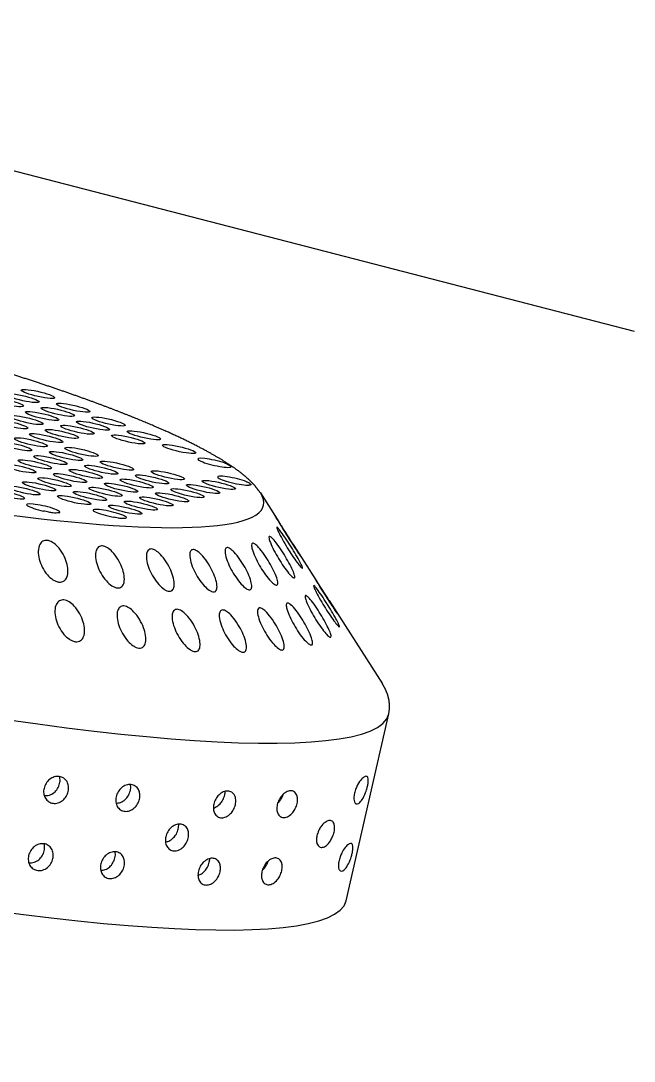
# Model space of a CAD drawing. Extents: x 527 to 611, y 788 to 934.
# Drawn here: x 571.164 to 572.793, y 826.217 to 828.98 of the extents above; entities that cross this region are included whole.
import ezdxf

# ---------------------------------------------------------------- set-up
doc = ezdxf.new("R2010")
doc.units = 0
doc.header["$MEASUREMENT"] = 0
doc.layers.add('1', color=4, linetype='Continuous')
doc.layers.add('DIM', color=3, linetype='Continuous')

# ---------------------------------------------------------------- blocks, each defined once
blk = doc.blocks.new('SUCTION')
at = {"layer": '1'}
for p, q in [((0.4816, 1.9416), (-0.0272, 1.9337)), ((-0.2826, 1.7079), (-0.1012, 1.898)), ((-0.4023, 1.5824), (-0.324, 1.6645)), ((-0.5163, 1.4629), (-0.4533, 1.5289))]:
    blk.add_line(p, q, dxfattribs=at)
for centre, major_axis, start_param, end_param in [((0.0017, 0.059), (-0.0289, 1.8748), 3.141593, 6.283185), ((0.5106, 0.0668), (-0.0289, 1.8748), 3.141593, 6.283185), ((-0.4641, 0.0518), (-0.022, 1.427), 2.994561, 6.430217)]:
    blk.add_ellipse(centre, major_axis=major_axis, ratio=0.145722, start_param=start_param, end_param=end_param, dxfattribs=at)
at = {"layer": '1', "color": 3}
for centre, start_param, end_param in [((-0.5313, 1.3876), 3.930767, 8.961115), ((-0.5107, 1.35), 0.253665, 6.53685), ((-0.565, 1.3253), 4.112585, 9.142933), ((-0.4902, 1.3125), 0.253665, 6.53685), ((-0.4697, 1.2749), 0.253665, 6.53685), ((-0.5782, 1.2255), 0.253665, 6.53685), ((-0.4492, 1.2374), 0.253665, 6.53685), ((-0.5034, 1.2127), 0.253665, 6.53685), ((-0.4286, 1.1998), 0.253665, 6.53685), ((-0.4829, 1.1751), 0.253665, 6.53685), ((-0.4081, 1.1623), 0.253665, 6.53685), ((-0.5914, 1.1257), 0.253665, 6.53685), ((-0.4624, 1.1376), 0.253665, 6.53685), ((-0.3876, 1.1247), 0.253665, 6.53685), ((-0.5709, 1.0882), 0.253665, 6.53685), ((-0.4418, 1.1), 0.253665, 6.53685), ((-0.3671, 1.0871), 3.065388, 8.095736), ((-0.4961, 1.0753), 0.253665, 6.53685), ((-0.4213, 1.0624), 0.253665, 6.53685), ((-0.4756, 1.0378), 0.253665, 6.53685), ((-0.6046, 1.0259), 0.253665, 6.53685), ((-0.4551, 1.0002), 0.253665, 6.53685), ((-0.4008, 1.0249), 0.253665, 6.53685), ((-0.5841, 0.9884), 0.253665, 6.53685), ((-0.5093, 0.9755), 0.253665, 6.53685), ((-0.3803, 0.9873), 0.253665, 6.53685), ((-0.5636, 0.9508), 0.253665, 6.53685), ((-0.4345, 0.9626), 0.253665, 6.53685), ((-0.6178, 0.9261), 0.253665, 6.53685), ((-0.4888, 0.9379), 0.253665, 6.53685), ((-0.414, 0.9251), 0.253665, 6.53685), ((-0.5431, 0.9133), 0.253665, 6.53685), ((-0.4683, 0.9004), 0.253665, 6.53685), ((-0.3392, 0.9122), 2.883569, 7.913917), ((-0.5973, 0.8886), 0.253665, 6.53685), ((-0.5225, 0.8757), 0.253665, 6.53685), ((-0.4477, 0.8628), 0.253665, 6.53685), ((-0.3935, 0.8875), 0.253665, 6.53685), ((-0.5768, 0.851), 0.253665, 6.53685), ((-0.502, 0.8381), 0.253665, 6.53685), ((-0.373, 0.85), 0.253665, 6.53685), ((-0.6311, 0.8263), 0.253665, 6.53685), ((-0.5563, 0.8134), 0.253665, 6.53685), ((-0.4272, 0.8253), 0.253665, 6.53685), ((-0.3524, 0.8124), 0.253665, 6.53685), ((-0.6105, 0.7888), 0.253665, 6.53685), ((-0.4815, 0.8006), 0.253665, 6.53685), ((-0.59, 0.7512), 0.253665, 6.53685), ((-0.5357, 0.7759), 0.253665, 6.53685)]:
    blk.add_ellipse(centre, major_axis=(0.0007, -0.0455), ratio=0.145722, start_param=start_param, end_param=end_param, dxfattribs=at)
at = {"layer": '1'}
for points in [[(-0.0272, 1.9337), (-0.0449, 1.9317), (-0.0614, 1.9264), (-0.0763, 1.9186), (-0.0895, 1.909), (-0.1012, 1.898)], [(-0.5163, 1.4629), (-0.5315, 1.4441), (-0.5446, 1.4227), (-0.5564, 1.3987), (-0.5673, 1.3717), (-0.5776, 1.3416), (-0.5874, 1.3084), (-0.5967, 1.272), (-0.6056, 1.2324), (-0.6141, 1.1898), (-0.6221, 1.1442), (-0.6297, 1.0957), (-0.6368, 1.0443), (-0.6435, 0.9903), (-0.6497, 0.9337), (-0.6554, 0.8747), (-0.6606, 0.8135), (-0.6653, 0.7502), (-0.6695, 0.685), (-0.6731, 0.6181), (-0.6762, 0.5496)]]:
    blk.add_open_spline(points, degree=1, dxfattribs=at)
at = {"layer": '1', "color": 3}
for points, knots in [([(0.199, 1.8952), (0.1967, 1.8952), (0.1945, 1.8952), (0.1901, 1.8955), (0.1879, 1.8957), (0.1818, 1.8966), (0.1782, 1.8973), (0.1679, 1.9), (0.1626, 1.9022), (0.1544, 1.9066), (0.1517, 1.9087), (0.1463, 1.9147), (0.1458, 1.919), (0.1562, 1.9226), (0.1592, 1.9234), (0.1646, 1.924), (0.166, 1.9241), (0.1691, 1.9243), (0.1708, 1.9244), (0.174, 1.9244), (0.1758, 1.9244), (0.1792, 1.9243), (0.1809, 1.9243), (0.1876, 1.9238), (0.1925, 1.9232), (0.2109, 1.92), (0.2192, 1.9159), (0.2246, 1.9099), (0.2255, 1.9077), (0.2245, 1.9032), (0.2226, 1.9008), (0.2163, 1.8979), (0.2139, 1.8971), (0.2091, 1.8961), (0.2073, 1.8958), (0.2034, 1.8954), (0.2013, 1.8952), (0.199, 1.8952)], [0, 0, 0, 0, 0.0069049, 0.0069049, 0.0138098, 0.0138098, 0.0276196, 0.0276196, 0.0621946, 0.0621946, 0.0967696, 0.0967696, 0.172591, 0.172591, 0.1905104, 0.1905104, 0.1954315, 0.1954315, 0.2003527, 0.2003527, 0.2052739, 0.2052739, 0.2101951, 0.2101951, 0.2281145, 0.2281145, 0.3039359, 0.3039359, 0.3385109, 0.3385109, 0.3730859, 0.3730859, 0.3868957, 0.3868957, 0.3938006, 0.3938006, 0.4007055, 0.4007055, 0.4007055, 0.4007055]), ([(0.3822, 1.898), (0.3799, 1.898), (0.3776, 1.8981), (0.3732, 1.8983), (0.3711, 1.8986), (0.365, 1.8994), (0.3614, 1.9002), (0.3511, 1.9028), (0.3458, 1.905), (0.3376, 1.9094), (0.3348, 1.9116), (0.3294, 1.9176), (0.3289, 1.9219), (0.3393, 1.9255), (0.3424, 1.9262), (0.3478, 1.9268), (0.3492, 1.927), (0.3522, 1.9272), (0.3539, 1.9272), (0.3572, 1.9273), (0.3589, 1.9273), (0.3624, 1.9272), (0.3641, 1.9271), (0.3708, 1.9267), (0.3756, 1.926), (0.3941, 1.9229), (0.4024, 1.9187), (0.4077, 1.9127), (0.4087, 1.9105), (0.4076, 1.906), (0.4058, 1.9036), (0.3995, 1.9008), (0.397, 1.8999), (0.3922, 1.8989), (0.3905, 1.8986), (0.3866, 1.8982), (0.3844, 1.8981), (0.3822, 1.898)], [0, 0, 0, 0, 0.0069049, 0.0069049, 0.0138098, 0.0138098, 0.0276196, 0.0276196, 0.0621946, 0.0621946, 0.0967696, 0.0967696, 0.172591, 0.172591, 0.1905104, 0.1905104, 0.1954315, 0.1954315, 0.2003527, 0.2003527, 0.2052739, 0.2052739, 0.2101951, 0.2101951, 0.2281145, 0.2281145, 0.3039359, 0.3039359, 0.3385109, 0.3385109, 0.3730859, 0.3730859, 0.3868957, 0.3868957, 0.3938006, 0.3938006, 0.4007055, 0.4007055, 0.4007055, 0.4007055]), ([(0.3316, 1.8252), (0.3294, 1.8251), (0.3271, 1.8252), (0.3225, 1.8257), (0.3203, 1.826), (0.3139, 1.8272), (0.31, 1.8284), (0.3009, 1.8319), (0.2962, 1.8348), (0.2892, 1.8406), (0.2869, 1.8435), (0.2843, 1.8491), (0.2839, 1.8521), (0.2857, 1.8578), (0.2879, 1.8605), (0.2937, 1.8638), (0.2964, 1.8649), (0.3015, 1.8662), (0.3034, 1.8665), (0.3075, 1.867), (0.3097, 1.8672), (0.3143, 1.8673), (0.3166, 1.8672), (0.3211, 1.8668), (0.3234, 1.8665), (0.3297, 1.8654), (0.3335, 1.8644), (0.3427, 1.8613), (0.3475, 1.8587), (0.3548, 1.8532), (0.3573, 1.8502), (0.3598, 1.8447), (0.3603, 1.8417), (0.3585, 1.8357), (0.3563, 1.8328), (0.3502, 1.829), (0.3474, 1.8278), (0.3421, 1.8263), (0.3402, 1.8259), (0.3361, 1.8254), (0.3339, 1.8252), (0.3316, 1.8252)], [0, 0, 0, 0, 0.0068348, 0.0068348, 0.0136695, 0.0136695, 0.027339, 0.027339, 0.0535624, 0.0535624, 0.0797858, 0.0797858, 0.1072813, 0.1072813, 0.1347768, 0.1347768, 0.1487269, 0.1487269, 0.155702, 0.155702, 0.162677, 0.162677, 0.1696521, 0.1696521, 0.1766272, 0.1766272, 0.1905773, 0.1905773, 0.2180728, 0.2180728, 0.2455682, 0.2455682, 0.2717917, 0.2717917, 0.2980151, 0.2980151, 0.3116846, 0.3116846, 0.3185193, 0.3185193, 0.3253541, 0.3253541, 0.3253541, 0.3253541]), ([(-0.2732, 1.704), (-0.2678, 1.7095), (-0.2619, 1.7156), (-0.2501, 1.7272), (-0.2443, 1.7328), (-0.2352, 1.7411), (-0.231, 1.7448), (-0.2262, 1.7485), (-0.2248, 1.7495), (-0.2226, 1.7508), (-0.2218, 1.7512), (-0.2209, 1.7511), (-0.2207, 1.7508), (-0.2211, 1.7494), (-0.2216, 1.7484), (-0.224, 1.7445), (-0.2267, 1.7408), (-0.2335, 1.7323), (-0.2383, 1.7268), (-0.2488, 1.7151), (-0.2545, 1.709), (-0.2656, 1.6976), (-0.2719, 1.6913), (-0.2842, 1.6795), (-0.2902, 1.674), (-0.2989, 1.6666), (-0.3024, 1.6637), (-0.3078, 1.6598), (-0.3097, 1.6587), (-0.3114, 1.6588), (-0.3111, 1.6599), (-0.3086, 1.664), (-0.3065, 1.6669), (-0.3003, 1.6744), (-0.2955, 1.68), (-0.2847, 1.6918), (-0.2788, 1.6981), (-0.2732, 1.704)], [0, 0, 0, 0, 0.0233552, 0.0233552, 0.0467103, 0.0467103, 0.0658795, 0.0658795, 0.0754641, 0.0754641, 0.0850487, 0.0850487, 0.0946332, 0.0946332, 0.1042178, 0.1042178, 0.123387, 0.123387, 0.1467421, 0.1467421, 0.1700973, 0.1700973, 0.1945396, 0.1945396, 0.2189818, 0.2189818, 0.2355966, 0.2355966, 0.2522113, 0.2522113, 0.2688261, 0.2688261, 0.2854408, 0.2854408, 0.3098831, 0.3098831, 0.3343253, 0.3343253, 0.3343253, 0.3343253]), ([(0.2769, 1.7033), (0.2724, 1.7032), (0.2676, 1.7038), (0.2588, 1.7059), (0.2547, 1.7075), (0.2463, 1.7117), (0.2422, 1.7149), (0.236, 1.7216), (0.234, 1.7251), (0.2321, 1.7316), (0.232, 1.7351), (0.2342, 1.7418), (0.2366, 1.745), (0.2424, 1.7492), (0.2454, 1.7508), (0.251, 1.7525), (0.2531, 1.7529), (0.2573, 1.7536), (0.2596, 1.7537), (0.2641, 1.7538), (0.2665, 1.7537), (0.2711, 1.7532), (0.2734, 1.7528), (0.28, 1.7513), (0.284, 1.7498), (0.2924, 1.7458), (0.2967, 1.7428), (0.303, 1.7362), (0.305, 1.7327), (0.307, 1.7262), (0.3071, 1.7227), (0.3049, 1.7158), (0.3025, 1.7126), (0.2966, 1.7081), (0.2935, 1.7065), (0.2859, 1.7041), (0.2814, 1.7034), (0.2769, 1.7033)], [0, 0, 0, 0, 0.0136716, 0.0136716, 0.0273431, 0.0273431, 0.0484006, 0.0484006, 0.0694582, 0.0694582, 0.0910856, 0.0910856, 0.1127131, 0.1127131, 0.1264894, 0.1264894, 0.1333775, 0.1333775, 0.1402657, 0.1402657, 0.1471538, 0.1471538, 0.154042, 0.154042, 0.1678183, 0.1678183, 0.1894457, 0.1894457, 0.2110732, 0.2110732, 0.2321307, 0.2321307, 0.2531882, 0.2531882, 0.2668598, 0.2668598, 0.2805313, 0.2805313, 0.2805313, 0.2805313]), ([(0.4601, 1.7061), (0.4556, 1.7061), (0.4508, 1.7066), (0.4419, 1.7088), (0.4378, 1.7103), (0.4295, 1.7145), (0.4253, 1.7177), (0.4191, 1.7244), (0.4172, 1.7279), (0.4152, 1.7344), (0.4151, 1.738), (0.4174, 1.7446), (0.4197, 1.7478), (0.4255, 1.752), (0.4286, 1.7536), (0.4342, 1.7553), (0.4362, 1.7557), (0.4405, 1.7564), (0.4427, 1.7566), (0.4473, 1.7566), (0.4496, 1.7565), (0.4542, 1.756), (0.4565, 1.7556), (0.4632, 1.7541), (0.4672, 1.7526), (0.4756, 1.7487), (0.4798, 1.7456), (0.4861, 1.739), (0.4882, 1.7355), (0.4901, 1.729), (0.4902, 1.7255), (0.488, 1.7187), (0.4857, 1.7154), (0.4798, 1.711), (0.4766, 1.7093), (0.469, 1.7069), (0.4646, 1.7062), (0.4601, 1.7061)], [0, 0, 0, 0, 0.0136716, 0.0136716, 0.0273431, 0.0273431, 0.0484006, 0.0484006, 0.0694582, 0.0694582, 0.0910856, 0.0910856, 0.1127131, 0.1127131, 0.1264894, 0.1264894, 0.1333775, 0.1333775, 0.1402657, 0.1402657, 0.1471538, 0.1471538, 0.154042, 0.154042, 0.1678183, 0.1678183, 0.1894457, 0.1894457, 0.2110732, 0.2110732, 0.2321307, 0.2321307, 0.2531882, 0.2531882, 0.2668598, 0.2668598, 0.2805313, 0.2805313, 0.2805313, 0.2805313]), ([(-0.3042, 1.6852), (-0.299, 1.6907), (-0.2931, 1.6968), (-0.2816, 1.7089), (-0.2759, 1.7149), (-0.2669, 1.7242), (-0.2629, 1.7285), (-0.2581, 1.7333), (-0.2568, 1.7347), (-0.2546, 1.7368), (-0.2539, 1.7376), (-0.2529, 1.7384), (-0.2528, 1.7384), (-0.2532, 1.7378), (-0.2537, 1.7372), (-0.256, 1.7345), (-0.2587, 1.7315), (-0.2653, 1.7241), (-0.27, 1.719), (-0.2803, 1.708), (-0.2859, 1.7021), (-0.2968, 1.6907), (-0.303, 1.6843), (-0.3151, 1.6719), (-0.321, 1.6659), (-0.3295, 1.6574), (-0.3329, 1.654), (-0.3382, 1.6488), (-0.3401, 1.647), (-0.3417, 1.6456), (-0.3414, 1.646), (-0.339, 1.6486), (-0.3369, 1.6509), (-0.3309, 1.6573), (-0.3261, 1.6623), (-0.3155, 1.6734), (-0.3097, 1.6794), (-0.3042, 1.6852)], [0, 0, 0, 0, 0.0233552, 0.0233552, 0.0467103, 0.0467103, 0.0658795, 0.0658795, 0.0754641, 0.0754641, 0.0850487, 0.0850487, 0.0946332, 0.0946332, 0.1042178, 0.1042178, 0.123387, 0.123387, 0.1467421, 0.1467421, 0.1700973, 0.1700973, 0.1945396, 0.1945396, 0.2189818, 0.2189818, 0.2355966, 0.2355966, 0.2522113, 0.2522113, 0.2688261, 0.2688261, 0.2854408, 0.2854408, 0.3098831, 0.3098831, 0.3343253, 0.3343253, 0.3343253, 0.3343253]), ([(-0.2416, 1.6945), (-0.2362, 1.7001), (-0.2301, 1.706), (-0.2181, 1.7169), (-0.2122, 1.722), (-0.2029, 1.7292), (-0.1987, 1.7322), (-0.1938, 1.7348), (-0.1923, 1.7354), (-0.1901, 1.7359), (-0.1893, 1.7358), (-0.1884, 1.7349), (-0.1883, 1.7341), (-0.1886, 1.7319), (-0.1892, 1.7305), (-0.1916, 1.7256), (-0.1944, 1.7213), (-0.2014, 1.7119), (-0.2062, 1.7059), (-0.217, 1.6938), (-0.2228, 1.6876), (-0.2341, 1.6764), (-0.2405, 1.6703), (-0.2531, 1.6593), (-0.2592, 1.6544), (-0.268, 1.6482), (-0.2715, 1.6459), (-0.2771, 1.6434), (-0.279, 1.6431), (-0.2806, 1.6446), (-0.2804, 1.6464), (-0.2778, 1.6518), (-0.2756, 1.6552), (-0.2693, 1.6638), (-0.2644, 1.6699), (-0.2534, 1.6823), (-0.2473, 1.6887), (-0.2416, 1.6945)], [0, 0, 0, 0, 0.0233552, 0.0233552, 0.0467103, 0.0467103, 0.0658795, 0.0658795, 0.0754641, 0.0754641, 0.0850487, 0.0850487, 0.0946332, 0.0946332, 0.1042178, 0.1042178, 0.123387, 0.123387, 0.1467421, 0.1467421, 0.1700973, 0.1700973, 0.1945396, 0.1945396, 0.2189818, 0.2189818, 0.2355966, 0.2355966, 0.2522113, 0.2522113, 0.2688261, 0.2688261, 0.2854408, 0.2854408, 0.3098831, 0.3098831, 0.3343253, 0.3343253, 0.3343253, 0.3343253]), ([(0.4565, 1.7062), (0.454, 1.7079), (0.4512, 1.7094), (0.4448, 1.7121), (0.4408, 1.7134), (0.4343, 1.7148), (0.432, 1.7151), (0.4294, 1.7154), (0.429, 1.7154), (0.4287, 1.7155)], [0.10627562, 0.10627562, 0.10627562, 0.10627562, 0.12011122, 0.12011122, 0.13392931, 0.13392931, 0.14083836, 0.14083836, 0.14184706, 0.14184706, 0.14184706, 0.14184706]), ([(-0.2101, 1.657), (-0.2045, 1.6625), (-0.1983, 1.6681), (-0.1861, 1.6782), (-0.1801, 1.6827), (-0.1707, 1.6886), (-0.1664, 1.6909), (-0.1614, 1.6923), (-0.16, 1.6925), (-0.1578, 1.6922), (-0.157, 1.6917), (-0.1561, 1.69), (-0.1559, 1.6888), (-0.1564, 1.6858), (-0.1569, 1.684), (-0.1594, 1.6781), (-0.1623, 1.6733), (-0.1694, 1.6631), (-0.1744, 1.6568), (-0.1854, 1.6444), (-0.1913, 1.6383), (-0.2028, 1.6274), (-0.2094, 1.6217), (-0.2221, 1.6117), (-0.2284, 1.6074), (-0.2373, 1.6025), (-0.2409, 1.6009), (-0.2465, 1.5997), (-0.2484, 1.6002), (-0.25, 1.6031), (-0.2497, 1.6057), (-0.2471, 1.6122), (-0.2448, 1.6162), (-0.2384, 1.6257), (-0.2333, 1.6321), (-0.2221, 1.645), (-0.2159, 1.6514), (-0.2101, 1.657)], [0, 0, 0, 0, 0.0233552, 0.0233552, 0.0467103, 0.0467103, 0.0658795, 0.0658795, 0.0754641, 0.0754641, 0.0850487, 0.0850487, 0.0946332, 0.0946332, 0.1042178, 0.1042178, 0.123387, 0.123387, 0.1467421, 0.1467421, 0.1700973, 0.1700973, 0.1945396, 0.1945396, 0.2189818, 0.2189818, 0.2355966, 0.2355966, 0.2522113, 0.2522113, 0.2688261, 0.2688261, 0.2854408, 0.2854408, 0.3098831, 0.3098831, 0.3343253, 0.3343253, 0.3343253, 0.3343253]), ([(0.2734, 1.7034), (0.2709, 1.705), (0.268, 1.7066), (0.2616, 1.7093), (0.2577, 1.7106), (0.2511, 1.712), (0.2489, 1.7123), (0.2462, 1.7126), (0.2459, 1.7126), (0.2456, 1.7126)], [0.10627562, 0.10627562, 0.10627562, 0.10627562, 0.12011122, 0.12011122, 0.13392931, 0.13392931, 0.14083836, 0.14083836, 0.14184706, 0.14184706, 0.14184706, 0.14184706]), ([(-0.4293, 1.5541), (-0.424, 1.5596), (-0.4181, 1.5658), (-0.4066, 1.5779), (-0.4009, 1.5839), (-0.3919, 1.5932), (-0.3879, 1.5975), (-0.3831, 1.6023), (-0.3818, 1.6037), (-0.3796, 1.6058), (-0.3788, 1.6066), (-0.3779, 1.6074), (-0.3778, 1.6074), (-0.3781, 1.6069), (-0.3786, 1.6062), (-0.381, 1.6035), (-0.3837, 1.6005), (-0.3903, 1.5931), (-0.395, 1.588), (-0.4053, 1.577), (-0.411, 1.571), (-0.4218, 1.5597), (-0.428, 1.5533), (-0.4401, 1.5409), (-0.446, 1.5349), (-0.4545, 1.5264), (-0.4579, 1.523), (-0.4632, 1.5178), (-0.4651, 1.516), (-0.4667, 1.5146), (-0.4664, 1.515), (-0.464, 1.5177), (-0.4619, 1.5199), (-0.4559, 1.5263), (-0.4511, 1.5313), (-0.4405, 1.5423), (-0.4347, 1.5484), (-0.4293, 1.5541)], [0, 0, 0, 0, 0.023389, 0.023389, 0.0467779, 0.0467779, 0.0659746, 0.0659746, 0.0755729, 0.0755729, 0.0851712, 0.0851712, 0.0947696, 0.0947696, 0.1043679, 0.1043679, 0.1235645, 0.1235645, 0.1469535, 0.1469535, 0.1703425, 0.1703425, 0.1947513, 0.1947513, 0.2191601, 0.2191601, 0.2357472, 0.2357472, 0.2523342, 0.2523342, 0.2689213, 0.2689213, 0.2855084, 0.2855084, 0.3099172, 0.3099172, 0.334326, 0.334326, 0.334326, 0.334326]), ([(-0.4007, 1.5719), (-0.3953, 1.5775), (-0.3893, 1.5835), (-0.3776, 1.5952), (-0.3718, 1.6007), (-0.3626, 1.6091), (-0.3585, 1.6128), (-0.3536, 1.6166), (-0.3522, 1.6175), (-0.35, 1.6189), (-0.3492, 1.6192), (-0.3483, 1.6192), (-0.3482, 1.6188), (-0.3485, 1.6174), (-0.349, 1.6164), (-0.3514, 1.6125), (-0.3541, 1.6088), (-0.361, 1.6003), (-0.3658, 1.5947), (-0.3763, 1.583), (-0.382, 1.5769), (-0.3931, 1.5655), (-0.3994, 1.5593), (-0.4117, 1.5475), (-0.4177, 1.542), (-0.4264, 1.5346), (-0.4298, 1.5317), (-0.4353, 1.5278), (-0.4372, 1.5268), (-0.4388, 1.5268), (-0.4385, 1.528), (-0.4361, 1.532), (-0.4339, 1.5349), (-0.4278, 1.5424), (-0.4229, 1.5479), (-0.4122, 1.5598), (-0.4063, 1.5661), (-0.4007, 1.5719)], [0, 0, 0, 0, 0.023389, 0.023389, 0.0467779, 0.0467779, 0.0659746, 0.0659746, 0.0755729, 0.0755729, 0.0851712, 0.0851712, 0.0947696, 0.0947696, 0.1043679, 0.1043679, 0.1235645, 0.1235645, 0.1469535, 0.1469535, 0.1703425, 0.1703425, 0.1947513, 0.1947513, 0.2191601, 0.2191601, 0.2357472, 0.2357472, 0.2523342, 0.2523342, 0.2689213, 0.2689213, 0.2855084, 0.2855084, 0.3099172, 0.3099172, 0.334326, 0.334326, 0.334326, 0.334326]), ([(-0.3716, 1.5637), (-0.3661, 1.5692), (-0.36, 1.5751), (-0.3481, 1.5861), (-0.3422, 1.5912), (-0.3328, 1.5984), (-0.3286, 1.6014), (-0.3237, 1.604), (-0.3223, 1.6046), (-0.3201, 1.6051), (-0.3193, 1.605), (-0.3183, 1.6042), (-0.3182, 1.6034), (-0.3186, 1.6012), (-0.3191, 1.5997), (-0.3215, 1.5948), (-0.3243, 1.5905), (-0.3313, 1.581), (-0.3362, 1.5751), (-0.3469, 1.5629), (-0.3528, 1.5568), (-0.364, 1.5455), (-0.3705, 1.5395), (-0.383, 1.5285), (-0.3891, 1.5236), (-0.3979, 1.5174), (-0.4015, 1.5151), (-0.407, 1.5126), (-0.4089, 1.5123), (-0.4106, 1.5138), (-0.4103, 1.5157), (-0.4078, 1.521), (-0.4055, 1.5244), (-0.3993, 1.533), (-0.3943, 1.539), (-0.3833, 1.5515), (-0.3773, 1.5579), (-0.3716, 1.5637)], [0, 0, 0, 0, 0.023389, 0.023389, 0.0467779, 0.0467779, 0.0659746, 0.0659746, 0.0755729, 0.0755729, 0.0851712, 0.0851712, 0.0947696, 0.0947696, 0.1043679, 0.1043679, 0.1235645, 0.1235645, 0.1469535, 0.1469535, 0.1703425, 0.1703425, 0.1947513, 0.1947513, 0.2191601, 0.2191601, 0.2357472, 0.2357472, 0.2523342, 0.2523342, 0.2689213, 0.2689213, 0.2855084, 0.2855084, 0.3099172, 0.3099172, 0.334326, 0.334326, 0.334326, 0.334326]), ([(-0.1791, 1.5922), (-0.1735, 1.5974), (-0.1671, 1.6026), (-0.1548, 1.6117), (-0.1487, 1.6155), (-0.1391, 1.6201), (-0.1348, 1.6216), (-0.1298, 1.6219), (-0.1284, 1.6216), (-0.1261, 1.6205), (-0.1253, 1.6195), (-0.1244, 1.6171), (-0.1243, 1.6155), (-0.1248, 1.6118), (-0.1254, 1.6097), (-0.128, 1.6029), (-0.131, 1.5977), (-0.1383, 1.5868), (-0.1434, 1.5803), (-0.1546, 1.5679), (-0.1607, 1.5619), (-0.1724, 1.5515), (-0.179, 1.5462), (-0.192, 1.5374), (-0.1983, 1.5339), (-0.2073, 1.5303), (-0.211, 1.5294), (-0.2165, 1.5297), (-0.2185, 1.5309), (-0.22, 1.5352), (-0.2197, 1.5384), (-0.217, 1.546), (-0.2146, 1.5504), (-0.208, 1.5607), (-0.2028, 1.5674), (-0.1913, 1.5804), (-0.1851, 1.5867), (-0.1791, 1.5922)], [0, 0, 0, 0, 0.0233552, 0.0233552, 0.0467103, 0.0467103, 0.0658795, 0.0658795, 0.0754641, 0.0754641, 0.0850487, 0.0850487, 0.0946332, 0.0946332, 0.1042178, 0.1042178, 0.123387, 0.123387, 0.1467421, 0.1467421, 0.1700973, 0.1700973, 0.1945396, 0.1945396, 0.2189818, 0.2189818, 0.2355966, 0.2355966, 0.2522113, 0.2522113, 0.2688261, 0.2688261, 0.2854408, 0.2854408, 0.3098831, 0.3098831, 0.3343253, 0.3343253, 0.3343253, 0.3343253]), ([(0.3157, 1.5391), (0.3111, 1.539), (0.3063, 1.5397), (0.2972, 1.5422), (0.293, 1.5441), (0.2852, 1.5488), (0.2814, 1.5522), (0.2758, 1.5595), (0.2741, 1.5633), (0.2726, 1.5705), (0.2727, 1.5744), (0.2752, 1.5817), (0.2776, 1.5851), (0.2834, 1.5899), (0.2867, 1.5919), (0.2946, 1.5946), (0.2992, 1.5953), (0.3083, 1.5955), (0.3132, 1.5949), (0.3222, 1.5924), (0.3264, 1.5906), (0.3342, 1.586), (0.3381, 1.5827), (0.3437, 1.5755), (0.3455, 1.5716), (0.347, 1.5645), (0.3469, 1.5606), (0.3444, 1.5532), (0.342, 1.5497), (0.3362, 1.5448), (0.3328, 1.5427), (0.3248, 1.54), (0.3202, 1.5392), (0.3157, 1.5391)], [0, 0, 0, 0, 0.0137254, 0.0137254, 0.0274508, 0.0274508, 0.0453851, 0.0453851, 0.0633195, 0.0633195, 0.0815469, 0.0815469, 0.0997743, 0.0997743, 0.1135448, 0.1135448, 0.1273153, 0.1273153, 0.1410857, 0.1410857, 0.1548562, 0.1548562, 0.1730836, 0.1730836, 0.191311, 0.191311, 0.2092454, 0.2092454, 0.2271798, 0.2271798, 0.2409052, 0.2409052, 0.2546305, 0.2546305, 0.2546305, 0.2546305]), ([(0.4988, 1.5419), (0.4943, 1.5419), (0.4894, 1.5425), (0.4803, 1.545), (0.4761, 1.5469), (0.4683, 1.5517), (0.4645, 1.5551), (0.459, 1.5623), (0.4572, 1.5662), (0.4557, 1.5733), (0.4558, 1.5772), (0.4583, 1.5845), (0.4607, 1.5879), (0.4665, 1.5928), (0.4699, 1.5947), (0.4778, 1.5974), (0.4823, 1.5982), (0.4914, 1.5983), (0.4963, 1.5977), (0.5053, 1.5953), (0.5095, 1.5934), (0.5174, 1.5888), (0.5212, 1.5855), (0.5269, 1.5783), (0.5286, 1.5745), (0.5302, 1.5673), (0.5301, 1.5634), (0.5276, 1.556), (0.5252, 1.5526), (0.5193, 1.5476), (0.5159, 1.5456), (0.5079, 1.5428), (0.5033, 1.542), (0.4988, 1.5419)], [0, 0, 0, 0, 0.0137254, 0.0137254, 0.0274508, 0.0274508, 0.0453851, 0.0453851, 0.0633195, 0.0633195, 0.0815469, 0.0815469, 0.0997743, 0.0997743, 0.1135448, 0.1135448, 0.1273153, 0.1273153, 0.1410857, 0.1410857, 0.1548562, 0.1548562, 0.1730836, 0.1730836, 0.191311, 0.191311, 0.2092454, 0.2092454, 0.2271798, 0.2271798, 0.2409052, 0.2409052, 0.2546305, 0.2546305, 0.2546305, 0.2546305]), ([(-0.3426, 1.5296), (-0.337, 1.535), (-0.3308, 1.5407), (-0.3186, 1.5508), (-0.3126, 1.5553), (-0.3031, 1.5613), (-0.2988, 1.5635), (-0.2939, 1.565), (-0.2924, 1.5652), (-0.2902, 1.5648), (-0.2894, 1.5643), (-0.2885, 1.5626), (-0.2883, 1.5614), (-0.2888, 1.5585), (-0.2893, 1.5567), (-0.2918, 1.5507), (-0.2947, 1.5459), (-0.3019, 1.5357), (-0.3069, 1.5294), (-0.3178, 1.517), (-0.3238, 1.5109), (-0.3353, 1.5), (-0.3418, 1.4943), (-0.3546, 1.4843), (-0.3608, 1.48), (-0.3697, 1.4751), (-0.3733, 1.4735), (-0.3789, 1.4724), (-0.3808, 1.4729), (-0.3824, 1.4758), (-0.3821, 1.4783), (-0.3795, 1.4849), (-0.3772, 1.4888), (-0.3708, 1.4983), (-0.3657, 1.5047), (-0.3545, 1.5175), (-0.3484, 1.5239), (-0.3426, 1.5296)], [0, 0, 0, 0, 0.023389, 0.023389, 0.0467779, 0.0467779, 0.0659746, 0.0659746, 0.0755729, 0.0755729, 0.0851712, 0.0851712, 0.0947696, 0.0947696, 0.1043679, 0.1043679, 0.1235645, 0.1235645, 0.1469535, 0.1469535, 0.1703425, 0.1703425, 0.1947513, 0.1947513, 0.2191601, 0.2191601, 0.2357472, 0.2357472, 0.2523342, 0.2523342, 0.2689213, 0.2689213, 0.2855084, 0.2855084, 0.3099172, 0.3099172, 0.334326, 0.334326, 0.334326, 0.334326]), ([(0.3262, 1.5406), (0.3253, 1.5423), (0.3242, 1.5441), (0.3199, 1.5493), (0.3159, 1.5525), (0.3079, 1.557), (0.3038, 1.5587), (0.2948, 1.561), (0.2899, 1.5616), (0.2821, 1.5615), (0.2788, 1.5611), (0.2757, 1.5604)], [0.07459591, 0.07459591, 0.07459591, 0.07459591, 0.08376941, 0.08376941, 0.10280122, 0.10280122, 0.11656798, 0.11656798, 0.13033474, 0.13033474, 0.14038295, 0.14038295, 0.14038295, 0.14038295]), ([(0.5094, 1.5434), (0.5085, 1.5451), (0.5073, 1.5469), (0.503, 1.5521), (0.4991, 1.5554), (0.4911, 1.5598), (0.4869, 1.5615), (0.4779, 1.5639), (0.4731, 1.5645), (0.4652, 1.5643), (0.4619, 1.5639), (0.4588, 1.5632)], [0.07459591, 0.07459591, 0.07459591, 0.07459591, 0.08376941, 0.08376941, 0.10280122, 0.10280122, 0.11656798, 0.11656798, 0.13033474, 0.13033474, 0.14038295, 0.14038295, 0.14038295, 0.14038295]), ([(-0.1493, 1.501), (-0.1435, 1.5059), (-0.1371, 1.5107), (-0.1245, 1.5186), (-0.1184, 1.5217), (-0.1087, 1.5249), (-0.1043, 1.5256), (-0.0993, 1.5246), (-0.0979, 1.524), (-0.0957, 1.522), (-0.0949, 1.5207), (-0.0941, 1.5174), (-0.094, 1.5155), (-0.0945, 1.5112), (-0.0951, 1.5088), (-0.0979, 1.5012), (-0.101, 1.4956), (-0.1085, 1.4842), (-0.1137, 1.4777), (-0.1251, 1.4655), (-0.1313, 1.4598), (-0.1432, 1.4501), (-0.1499, 1.4453), (-0.1631, 1.4377), (-0.1695, 1.435), (-0.1786, 1.4329), (-0.1822, 1.4327), (-0.1878, 1.4344), (-0.1898, 1.4363), (-0.1912, 1.4419), (-0.1908, 1.4457), (-0.188, 1.4543), (-0.1855, 1.4591), (-0.1787, 1.47), (-0.1734, 1.4768), (-0.1617, 1.4897), (-0.1553, 1.4958), (-0.1493, 1.501)], [0, 0, 0, 0, 0.0233552, 0.0233552, 0.0467103, 0.0467103, 0.0658795, 0.0658795, 0.0754641, 0.0754641, 0.0850487, 0.0850487, 0.0946332, 0.0946332, 0.1042178, 0.1042178, 0.123387, 0.123387, 0.1467421, 0.1467421, 0.1700973, 0.1700973, 0.1945396, 0.1945396, 0.2189818, 0.2189818, 0.2355966, 0.2355966, 0.2522113, 0.2522113, 0.2688261, 0.2688261, 0.2854408, 0.2854408, 0.3098831, 0.3098831, 0.3343253, 0.3343253, 0.3343253, 0.3343253]), ([(-0.314, 1.4703), (-0.3083, 1.4755), (-0.302, 1.4808), (-0.2896, 1.4899), (-0.2835, 1.4937), (-0.274, 1.4983), (-0.2696, 1.4998), (-0.2646, 1.5001), (-0.2632, 1.4998), (-0.261, 1.4987), (-0.2602, 1.4977), (-0.2593, 1.4953), (-0.2592, 1.4937), (-0.2596, 1.49), (-0.2602, 1.4879), (-0.2629, 1.4811), (-0.2658, 1.4758), (-0.2731, 1.4649), (-0.2783, 1.4584), (-0.2895, 1.446), (-0.2955, 1.44), (-0.3072, 1.4297), (-0.3139, 1.4244), (-0.3268, 1.4156), (-0.3332, 1.412), (-0.3422, 1.4085), (-0.3458, 1.4076), (-0.3514, 1.4079), (-0.3533, 1.4091), (-0.3549, 1.4134), (-0.3545, 1.4166), (-0.3518, 1.4242), (-0.3494, 1.4286), (-0.3428, 1.4389), (-0.3377, 1.4455), (-0.3262, 1.4585), (-0.3199, 1.4648), (-0.314, 1.4703)], [0, 0, 0, 0, 0.023389, 0.023389, 0.0467779, 0.0467779, 0.0659746, 0.0659746, 0.0755729, 0.0755729, 0.0851712, 0.0851712, 0.0947696, 0.0947696, 0.1043679, 0.1043679, 0.1235645, 0.1235645, 0.1469535, 0.1469535, 0.1703425, 0.1703425, 0.1947513, 0.1947513, 0.2191601, 0.2191601, 0.2357472, 0.2357472, 0.2523342, 0.2523342, 0.2689213, 0.2689213, 0.2855084, 0.2855084, 0.3099172, 0.3099172, 0.334326, 0.334326, 0.334326, 0.334326]), ([(0.4303, 1.4359), (0.4258, 1.4359), (0.4209, 1.4365), (0.4117, 1.4392), (0.4075, 1.4413), (0.3999, 1.4463), (0.3962, 1.4498), (0.3909, 1.4572), (0.3893, 1.4612), (0.388, 1.4687), (0.3882, 1.4727), (0.3908, 1.4803), (0.3932, 1.4838), (0.399, 1.4889), (0.4025, 1.491), (0.4106, 1.4939), (0.4152, 1.4947), (0.4243, 1.4948), (0.4292, 1.4942), (0.4383, 1.4915), (0.4426, 1.4896), (0.4502, 1.4847), (0.4539, 1.4813), (0.4592, 1.4738), (0.4609, 1.4698), (0.4622, 1.4624), (0.462, 1.4583), (0.4594, 1.4507), (0.457, 1.4472), (0.4512, 1.4419), (0.4476, 1.4398), (0.4395, 1.4368), (0.4348, 1.436), (0.4303, 1.4359)], [0, 0, 0, 0, 0.0137586, 0.0137586, 0.0275172, 0.0275172, 0.044295, 0.044295, 0.0610729, 0.0610729, 0.0780627, 0.0780627, 0.0950526, 0.0950526, 0.108841, 0.108841, 0.1226293, 0.1226293, 0.1364177, 0.1364177, 0.1502061, 0.1502061, 0.167196, 0.167196, 0.1841858, 0.1841858, 0.2009637, 0.2009637, 0.2177415, 0.2177415, 0.2315001, 0.2315001, 0.2452587, 0.2452587, 0.2452587, 0.2452587]), ([(0.444, 1.4385), (0.4431, 1.4412), (0.4416, 1.4439), (0.437, 1.4502), (0.4332, 1.4536), (0.4255, 1.4583), (0.4213, 1.4603), (0.4122, 1.4628), (0.4073, 1.4634), (0.3982, 1.4633), (0.3936, 1.4625), (0.3896, 1.4611)], [0.06697775, 0.06697775, 0.06697775, 0.06697775, 0.07946388, 0.07946388, 0.09696122, 0.09696122, 0.11074218, 0.11074218, 0.12452314, 0.12452314, 0.13823061, 0.13823061, 0.13823061, 0.13823061]), ([(-0.5365, 1.4196), (-0.5361, 1.4225), (-0.5355, 1.425), (-0.5341, 1.4295), (-0.5332, 1.4313), (-0.5318, 1.4332), (-0.5312, 1.4333), (-0.5301, 1.4321), (-0.5296, 1.4306), (-0.5289, 1.4283)], [-0.10334717, -0.10334717, -0.10334717, -0.10334717, -0.09099542, -0.09099542, -0.07615637, -0.07615637, -0.06155718, -0.06155718, -0.04630625, -0.04630625, -0.04630625, -0.04630625]), ([(-0.2865, 1.3867), (-0.2807, 1.3916), (-0.2743, 1.3964), (-0.2617, 1.4044), (-0.2556, 1.4075), (-0.2459, 1.4107), (-0.2415, 1.4114), (-0.2365, 1.4104), (-0.2351, 1.4098), (-0.2329, 1.4078), (-0.2321, 1.4065), (-0.2312, 1.4032), (-0.2311, 1.4013), (-0.2317, 1.397), (-0.2323, 1.3946), (-0.2351, 1.387), (-0.2381, 1.3814), (-0.2457, 1.37), (-0.2509, 1.3634), (-0.2623, 1.3512), (-0.2685, 1.3455), (-0.2804, 1.3358), (-0.2872, 1.331), (-0.3003, 1.3235), (-0.3067, 1.3208), (-0.3158, 1.3187), (-0.3194, 1.3185), (-0.325, 1.3202), (-0.3269, 1.3221), (-0.3284, 1.3277), (-0.328, 1.3315), (-0.3251, 1.3401), (-0.3227, 1.3449), (-0.3159, 1.3557), (-0.3106, 1.3625), (-0.2989, 1.3755), (-0.2925, 1.3816), (-0.2865, 1.3867)], [0, 0, 0, 0, 0.023389, 0.023389, 0.0467779, 0.0467779, 0.0659746, 0.0659746, 0.0755729, 0.0755729, 0.0851712, 0.0851712, 0.0947696, 0.0947696, 0.1043679, 0.1043679, 0.1235645, 0.1235645, 0.1469535, 0.1469535, 0.1703425, 0.1703425, 0.1947513, 0.1947513, 0.2191601, 0.2191601, 0.2357472, 0.2357472, 0.2523342, 0.2523342, 0.2689213, 0.2689213, 0.2855084, 0.2855084, 0.3099172, 0.3099172, 0.334326, 0.334326, 0.334326, 0.334326]), ([(-0.121, 1.385), (-0.1151, 1.3895), (-0.1086, 1.3938), (-0.0959, 1.4004), (-0.0897, 1.4027), (-0.0799, 1.4045), (-0.0756, 1.4044), (-0.0706, 1.4022), (-0.0692, 1.4012), (-0.067, 1.3984), (-0.0662, 1.3967), (-0.0654, 1.3928), (-0.0654, 1.3906), (-0.066, 1.3856), (-0.0667, 1.383), (-0.0696, 1.3748), (-0.0727, 1.3689), (-0.0805, 1.3573), (-0.0858, 1.3508), (-0.0975, 1.3389), (-0.1038, 1.3336), (-0.1159, 1.3247), (-0.1227, 1.3205), (-0.136, 1.3144), (-0.1424, 1.3125), (-0.1516, 1.3119), (-0.1552, 1.3124), (-0.1608, 1.3155), (-0.1627, 1.3181), (-0.1641, 1.3249), (-0.1636, 1.3293), (-0.1606, 1.3387), (-0.158, 1.3437), (-0.151, 1.355), (-0.1456, 1.3618), (-0.1336, 1.3745), (-0.1271, 1.3803), (-0.121, 1.385)], [0, 0, 0, 0, 0.0233552, 0.0233552, 0.0467103, 0.0467103, 0.0658795, 0.0658795, 0.0754641, 0.0754641, 0.0850487, 0.0850487, 0.0946332, 0.0946332, 0.1042178, 0.1042178, 0.123387, 0.123387, 0.1467421, 0.1467421, 0.1700973, 0.1700973, 0.1945396, 0.1945396, 0.2189818, 0.2189818, 0.2355966, 0.2355966, 0.2522113, 0.2522113, 0.2688261, 0.2688261, 0.2854408, 0.2854408, 0.3098831, 0.3098831, 0.3343253, 0.3343253, 0.3343253, 0.3343253]), ([(-0.5709, 1.3509), (-0.5706, 1.3543), (-0.5701, 1.3574), (-0.5688, 1.3633), (-0.568, 1.3658), (-0.5667, 1.3695), (-0.5661, 1.3705), (-0.5651, 1.371), (-0.5646, 1.3705), (-0.5638, 1.3691)], [-0.10334717, -0.10334717, -0.10334717, -0.10334717, -0.09099542, -0.09099542, -0.07615637, -0.07615637, -0.06155718, -0.06155718, -0.04630625, -0.04630625, -0.04630625, -0.04630625]), ([(0.3587, 1.2828), (0.3541, 1.2827), (0.3492, 1.2834), (0.34, 1.2863), (0.3357, 1.2885), (0.3283, 1.2938), (0.3248, 1.2974), (0.3199, 1.3052), (0.3183, 1.3093), (0.3172, 1.3171), (0.3175, 1.3213), (0.3203, 1.3291), (0.3227, 1.3328), (0.3285, 1.3382), (0.3321, 1.3405), (0.3404, 1.3436), (0.3451, 1.3444), (0.3542, 1.3446), (0.3591, 1.3439), (0.3683, 1.341), (0.3726, 1.3389), (0.3801, 1.3336), (0.3835, 1.3301), (0.3886, 1.3224), (0.3901, 1.3182), (0.3913, 1.3104), (0.391, 1.3062), (0.3882, 1.2984), (0.3858, 1.2947), (0.3799, 1.2892), (0.3763, 1.2869), (0.3679, 1.2837), (0.3632, 1.2829), (0.3587, 1.2828)], [0, 0, 0, 0, 0.0137992, 0.0137992, 0.0275983, 0.0275983, 0.0432499, 0.0432499, 0.0589015, 0.0589015, 0.0746941, 0.0746941, 0.0904868, 0.0904868, 0.1043038, 0.1043038, 0.1181207, 0.1181207, 0.1319377, 0.1319377, 0.1457547, 0.1457547, 0.1615473, 0.1615473, 0.17734, 0.17734, 0.1929915, 0.1929915, 0.2086431, 0.2086431, 0.2224423, 0.2224423, 0.2362415, 0.2362415, 0.2362415, 0.2362415]), ([(0.5418, 1.2856), (0.5373, 1.2855), (0.5323, 1.2862), (0.5231, 1.2892), (0.5189, 1.2914), (0.5114, 1.2967), (0.508, 1.3002), (0.503, 1.308), (0.5015, 1.3121), (0.5003, 1.3199), (0.5007, 1.3242), (0.5034, 1.332), (0.5058, 1.3356), (0.5117, 1.341), (0.5153, 1.3433), (0.5236, 1.3464), (0.5282, 1.3472), (0.5374, 1.3474), (0.5423, 1.3467), (0.5515, 1.3438), (0.5558, 1.3417), (0.5632, 1.3365), (0.5667, 1.3329), (0.5717, 1.3252), (0.5733, 1.3211), (0.5744, 1.3133), (0.5741, 1.3091), (0.5714, 1.3012), (0.5689, 1.2976), (0.5631, 1.292), (0.5594, 1.2897), (0.5511, 1.2865), (0.5464, 1.2857), (0.5418, 1.2856)], [0, 0, 0, 0, 0.0137992, 0.0137992, 0.0275983, 0.0275983, 0.0432499, 0.0432499, 0.0589015, 0.0589015, 0.0746941, 0.0746941, 0.0904868, 0.0904868, 0.1043038, 0.1043038, 0.1181207, 0.1181207, 0.1319377, 0.1319377, 0.1457547, 0.1457547, 0.1615473, 0.1615473, 0.17734, 0.17734, 0.1929915, 0.1929915, 0.2086431, 0.2086431, 0.2224423, 0.2224423, 0.2362415, 0.2362415, 0.2362415, 0.2362415]), ([(-0.2604, 1.2803), (-0.2545, 1.2848), (-0.248, 1.2891), (-0.2353, 1.2957), (-0.2291, 1.2981), (-0.2193, 1.2998), (-0.215, 1.2997), (-0.2099, 1.2976), (-0.2085, 1.2965), (-0.2064, 1.2938), (-0.2056, 1.2921), (-0.2048, 1.2881), (-0.2048, 1.2859), (-0.2054, 1.281), (-0.206, 1.2783), (-0.2089, 1.2701), (-0.2121, 1.2642), (-0.2199, 1.2526), (-0.2252, 1.2461), (-0.2369, 1.2342), (-0.2432, 1.2288), (-0.2553, 1.22), (-0.2621, 1.2158), (-0.2754, 1.2098), (-0.2818, 1.2079), (-0.291, 1.2073), (-0.2946, 1.2077), (-0.3002, 1.2108), (-0.3021, 1.2135), (-0.3034, 1.2202), (-0.303, 1.2246), (-0.2999, 1.234), (-0.2974, 1.239), (-0.2904, 1.2503), (-0.285, 1.2571), (-0.273, 1.2698), (-0.2665, 1.2756), (-0.2604, 1.2803)], [0, 0, 0, 0, 0.023389, 0.023389, 0.0467779, 0.0467779, 0.0659746, 0.0659746, 0.0755729, 0.0755729, 0.0851712, 0.0851712, 0.0947696, 0.0947696, 0.1043679, 0.1043679, 0.1235645, 0.1235645, 0.1469535, 0.1469535, 0.1703425, 0.1703425, 0.1947513, 0.1947513, 0.2191601, 0.2191601, 0.2357472, 0.2357472, 0.2523342, 0.2523342, 0.2689213, 0.2689213, 0.2855084, 0.2855084, 0.3099172, 0.3099172, 0.334326, 0.334326, 0.334326, 0.334326]), ([(0.375, 1.2866), (0.3743, 1.2902), (0.3728, 1.294), (0.3679, 1.3013), (0.3643, 1.3048), (0.3568, 1.3099), (0.3526, 1.312), (0.3434, 1.3148), (0.3385, 1.3155), (0.3294, 1.3154), (0.3247, 1.3145), (0.3197, 1.3127), (0.3188, 1.3123), (0.318, 1.3119)], [0.06062855, 0.06062855, 0.06062855, 0.06062855, 0.07544879, 0.07544879, 0.09151617, 0.09151617, 0.10532637, 0.10532637, 0.11913657, 0.11913657, 0.13294677, 0.13294677, 0.13590198, 0.13590198, 0.13590198, 0.13590198]), ([(0.5581, 1.2894), (0.5574, 1.293), (0.5559, 1.2968), (0.551, 1.3041), (0.5475, 1.3076), (0.54, 1.3127), (0.5357, 1.3149), (0.5265, 1.3177), (0.5216, 1.3183), (0.5125, 1.3182), (0.5078, 1.3174), (0.5028, 1.3155), (0.502, 1.3151), (0.5011, 1.3148)], [0.06062855, 0.06062855, 0.06062855, 0.06062855, 0.07544879, 0.07544879, 0.09151617, 0.09151617, 0.10532637, 0.10532637, 0.11913657, 0.11913657, 0.13294677, 0.13294677, 0.13590198, 0.13590198, 0.13590198, 0.13590198]), ([(-0.0948, 1.2463), (-0.0889, 1.2504), (-0.0823, 1.2541), (-0.0694, 1.2593), (-0.0632, 1.2608), (-0.0534, 1.261), (-0.049, 1.2601), (-0.044, 1.2568), (-0.0426, 1.2554), (-0.0405, 1.2519), (-0.0398, 1.2498), (-0.0391, 1.2453), (-0.0391, 1.2428), (-0.0398, 1.2374), (-0.0405, 1.2345), (-0.0435, 1.2258), (-0.0468, 1.2198), (-0.0548, 1.2081), (-0.0603, 1.2017), (-0.0721, 1.1904), (-0.0785, 1.1855), (-0.0908, 1.1776), (-0.0977, 1.1741), (-0.1111, 1.1696), (-0.1176, 1.1685), (-0.1268, 1.1694), (-0.1304, 1.1706), (-0.1359, 1.175), (-0.1378, 1.1783), (-0.139, 1.1862), (-0.1385, 1.191), (-0.1353, 1.201), (-0.1326, 1.2063), (-0.1254, 1.2177), (-0.1199, 1.2245), (-0.1077, 1.2367), (-0.101, 1.2421), (-0.0948, 1.2463)], [0, 0, 0, 0, 0.0233552, 0.0233552, 0.0467103, 0.0467103, 0.0658795, 0.0658795, 0.0754641, 0.0754641, 0.0850487, 0.0850487, 0.0946332, 0.0946332, 0.1042178, 0.1042178, 0.123387, 0.123387, 0.1467421, 0.1467421, 0.1700973, 0.1700973, 0.1945396, 0.1945396, 0.2189818, 0.2189818, 0.2355966, 0.2355966, 0.2522113, 0.2522113, 0.2688261, 0.2688261, 0.2854408, 0.2854408, 0.3098831, 0.3098831, 0.3343253, 0.3343253, 0.3343253, 0.3343253]), ([(-0.2363, 1.1529), (-0.2303, 1.157), (-0.2237, 1.1607), (-0.2108, 1.1659), (-0.2046, 1.1674), (-0.1948, 1.1676), (-0.1904, 1.1668), (-0.1854, 1.1634), (-0.184, 1.162), (-0.1819, 1.1585), (-0.1812, 1.1565), (-0.1805, 1.1519), (-0.1805, 1.1494), (-0.1812, 1.144), (-0.1819, 1.1411), (-0.1849, 1.1324), (-0.1882, 1.1263), (-0.1962, 1.1146), (-0.2017, 1.1083), (-0.2136, 1.097), (-0.22, 1.092), (-0.2322, 1.0842), (-0.2391, 1.0807), (-0.2525, 1.0762), (-0.259, 1.0751), (-0.2682, 1.076), (-0.2718, 1.0772), (-0.2773, 1.0816), (-0.2792, 1.0849), (-0.2804, 1.0928), (-0.2799, 1.0976), (-0.2767, 1.1076), (-0.274, 1.1129), (-0.2668, 1.1243), (-0.2613, 1.1311), (-0.2491, 1.1433), (-0.2425, 1.1487), (-0.2363, 1.1529)], [0, 0, 0, 0, 0.023389, 0.023389, 0.0467779, 0.0467779, 0.0659746, 0.0659746, 0.0755729, 0.0755729, 0.0851712, 0.0851712, 0.0947696, 0.0947696, 0.1043679, 0.1043679, 0.1235645, 0.1235645, 0.1469535, 0.1469535, 0.1703425, 0.1703425, 0.1947513, 0.1947513, 0.2191601, 0.2191601, 0.2357472, 0.2357472, 0.2523342, 0.2523342, 0.2689213, 0.2689213, 0.2855084, 0.2855084, 0.3099172, 0.3099172, 0.334326, 0.334326, 0.334326, 0.334326]), ([(0.3826, 1.0913), (0.378, 1.0912), (0.3731, 1.0919), (0.3638, 1.095), (0.3595, 1.0974), (0.3523, 1.103), (0.349, 1.1067), (0.3443, 1.1147), (0.3429, 1.119), (0.342, 1.1272), (0.3424, 1.1315), (0.3453, 1.1396), (0.3477, 1.1434), (0.3536, 1.1491), (0.3573, 1.1515), (0.3658, 1.1549), (0.3706, 1.1558), (0.3797, 1.1559), (0.3846, 1.1552), (0.3939, 1.1521), (0.3982, 1.1498), (0.4054, 1.1443), (0.4087, 1.1406), (0.4135, 1.1326), (0.4149, 1.1283), (0.4158, 1.1202), (0.4154, 1.1158), (0.4126, 1.1077), (0.4101, 1.1039), (0.4042, 1.0981), (0.4004, 1.0956), (0.3919, 1.0922), (0.3871, 1.0913), (0.3826, 1.0913)], [0, 0, 0, 0, 0.0138375, 0.0138375, 0.027675, 0.027675, 0.0424425, 0.0424425, 0.0572099, 0.0572099, 0.0720648, 0.0720648, 0.0869196, 0.0869196, 0.1007671, 0.1007671, 0.1146145, 0.1146145, 0.128462, 0.128462, 0.1423095, 0.1423095, 0.1571643, 0.1571643, 0.1720192, 0.1720192, 0.1867866, 0.1867866, 0.201554, 0.201554, 0.2153916, 0.2153916, 0.2292291, 0.2292291, 0.2292291, 0.2292291]), ([(0.5657, 1.0941), (0.5612, 1.094), (0.5562, 1.0948), (0.547, 1.0979), (0.5427, 1.1002), (0.5355, 1.1058), (0.5322, 1.1095), (0.5275, 1.1175), (0.5261, 1.1219), (0.5251, 1.13), (0.5255, 1.1344), (0.5284, 1.1425), (0.5309, 1.1462), (0.5368, 1.1519), (0.5405, 1.1544), (0.549, 1.1577), (0.5537, 1.1586), (0.5628, 1.1587), (0.5678, 1.158), (0.577, 1.1549), (0.5813, 1.1526), (0.5885, 1.1471), (0.5919, 1.1434), (0.5966, 1.1355), (0.598, 1.1311), (0.599, 1.123), (0.5986, 1.1186), (0.5957, 1.1105), (0.5932, 1.1067), (0.5873, 1.1009), (0.5836, 1.0984), (0.575, 1.095), (0.5703, 1.0942), (0.5657, 1.0941)], [0, 0, 0, 0, 0.0138375, 0.0138375, 0.027675, 0.027675, 0.0424425, 0.0424425, 0.0572099, 0.0572099, 0.0720648, 0.0720648, 0.0869196, 0.0869196, 0.1007671, 0.1007671, 0.1146145, 0.1146145, 0.128462, 0.128462, 0.1423095, 0.1423095, 0.1571643, 0.1571643, 0.1720192, 0.1720192, 0.1867866, 0.1867866, 0.201554, 0.201554, 0.2153916, 0.2153916, 0.2292291, 0.2292291, 0.2292291, 0.2292291]), ([(-0.3672, 1.1325), (-0.367, 1.1324), (-0.3667, 1.1321), (-0.3656, 1.1309), (-0.3647, 1.1293), (-0.3633, 1.1253), (-0.3628, 1.1231), (-0.3619, 1.1178), (-0.3616, 1.1148), (-0.3612, 1.1073), (-0.361, 1.1028), (-0.3608, 1.0981)], [-0.10333581, -0.10333581, -0.10333581, -0.10333581, -0.09774084, -0.09774084, -0.08402044, -0.08402044, -0.07264257, -0.07264257, -0.06085918, -0.06085918, -0.04630941, -0.04630941, -0.04630941, -0.04630941]), ([(0.4008, 1.0962), (0.4008, 1.0965), (0.4008, 1.0969), (0.4003, 1.1013), (0.3988, 1.1056), (0.394, 1.1135), (0.3907, 1.1171), (0.3834, 1.1226), (0.3791, 1.1249), (0.3699, 1.1279), (0.3649, 1.1287), (0.3558, 1.1285), (0.3511, 1.1277), (0.3453, 1.1254), (0.3438, 1.1247), (0.3424, 1.1239)], [0.05617633, 0.05617633, 0.05617633, 0.05617633, 0.05742541, 0.05742541, 0.07240619, 0.07240619, 0.08738697, 0.08738697, 0.10123039, 0.10123039, 0.11507381, 0.11507381, 0.12891724, 0.12891724, 0.13403982, 0.13403982, 0.13403982, 0.13403982]), ([(0.584, 1.099), (0.584, 1.0994), (0.5839, 1.0997), (0.5834, 1.1041), (0.5819, 1.1084), (0.5772, 1.1163), (0.5738, 1.12), (0.5666, 1.1254), (0.5623, 1.1277), (0.553, 1.1308), (0.5481, 1.1315), (0.539, 1.1314), (0.5342, 1.1305), (0.5284, 1.1282), (0.5269, 1.1275), (0.5255, 1.1267)], [0.05617633, 0.05617633, 0.05617633, 0.05617633, 0.05742541, 0.05742541, 0.07240619, 0.07240619, 0.08738697, 0.08738697, 0.10123039, 0.10123039, 0.11507381, 0.11507381, 0.12891724, 0.12891724, 0.13403982, 0.13403982, 0.13403982, 0.13403982]), ([(-0.0712, 1.0873), (-0.0651, 1.0908), (-0.0585, 1.0938), (-0.0455, 1.0975), (-0.0392, 1.0982), (-0.0294, 1.0969), (-0.0251, 1.0952), (-0.0202, 1.0908), (-0.0188, 1.089), (-0.0167, 1.0849), (-0.0161, 1.0825), (-0.0154, 1.0774), (-0.0155, 1.0747), (-0.0163, 1.0689), (-0.017, 1.0658), (-0.0203, 1.0568), (-0.0236, 1.0507), (-0.0318, 1.0391), (-0.0374, 1.033), (-0.0495, 1.0225), (-0.056, 1.0181), (-0.0684, 1.0114), (-0.0754, 1.0086), (-0.0889, 1.0056), (-0.0954, 1.0055), (-0.1046, 1.0078), (-0.1082, 1.0096), (-0.1136, 1.0153), (-0.1154, 1.0192), (-0.1165, 1.028), (-0.1159, 1.0333), (-0.1125, 1.0438), (-0.1098, 1.0491), (-0.1023, 1.0606), (-0.0966, 1.0672), (-0.0842, 1.0787), (-0.0775, 1.0836), (-0.0712, 1.0873)], [0, 0, 0, 0, 0.0233552, 0.0233552, 0.0467103, 0.0467103, 0.0658795, 0.0658795, 0.0754641, 0.0754641, 0.0850487, 0.0850487, 0.0946332, 0.0946332, 0.1042178, 0.1042178, 0.123387, 0.123387, 0.1467421, 0.1467421, 0.1700973, 0.1700973, 0.1945396, 0.1945396, 0.2189818, 0.2189818, 0.2355966, 0.2355966, 0.2522113, 0.2522113, 0.2688261, 0.2688261, 0.2854408, 0.2854408, 0.3098831, 0.3098831, 0.3343253, 0.3343253, 0.3343253, 0.3343253]), ([(-0.2144, 1.0067), (-0.2084, 1.0102), (-0.2017, 1.0133), (-0.1888, 1.017), (-0.1825, 1.0176), (-0.1727, 1.0164), (-0.1683, 1.0147), (-0.1634, 1.0103), (-0.162, 1.0085), (-0.16, 1.0044), (-0.1593, 1.002), (-0.1586, 0.9969), (-0.1587, 0.9941), (-0.1595, 0.9883), (-0.1602, 0.9853), (-0.1635, 0.9762), (-0.1669, 0.9701), (-0.175, 0.9585), (-0.1807, 0.9524), (-0.1928, 0.9419), (-0.1993, 0.9375), (-0.2117, 0.9308), (-0.2187, 0.928), (-0.2321, 0.9251), (-0.2386, 0.925), (-0.2478, 0.9273), (-0.2514, 0.9291), (-0.2568, 0.9348), (-0.2586, 0.9387), (-0.2597, 0.9475), (-0.2591, 0.9527), (-0.2557, 0.9632), (-0.253, 0.9686), (-0.2456, 0.98), (-0.2399, 0.9866), (-0.2275, 0.9981), (-0.2207, 1.003), (-0.2144, 1.0067)], [0, 0, 0, 0, 0.023389, 0.023389, 0.0467779, 0.0467779, 0.0659746, 0.0659746, 0.0755729, 0.0755729, 0.0851712, 0.0851712, 0.0947696, 0.0947696, 0.1043679, 0.1043679, 0.1235645, 0.1235645, 0.1469535, 0.1469535, 0.1703425, 0.1703425, 0.1947513, 0.1947513, 0.2191601, 0.2191601, 0.2357472, 0.2357472, 0.2523342, 0.2523342, 0.2689213, 0.2689213, 0.2855084, 0.2855084, 0.3099172, 0.3099172, 0.334326, 0.334326, 0.334326, 0.334326]), ([(-0.3382, 0.9562), (-0.338, 0.956), (-0.3379, 0.9556), (-0.3369, 0.9537), (-0.336, 0.9514), (-0.3346, 0.946), (-0.3341, 0.9432), (-0.3333, 0.9367), (-0.3331, 0.9331), (-0.3328, 0.9247), (-0.3328, 0.9199), (-0.3326, 0.9151)], [-0.10333223, -0.10333223, -0.10333223, -0.10333223, -0.09981809, -0.09981809, -0.08531374, -0.08531374, -0.07331614, -0.07331614, -0.06095866, -0.06095866, -0.0463084, -0.0463084, -0.0463084, -0.0463084])]:
    blk.add_open_spline(points, degree=3, knots=knots, dxfattribs=at)
blk = doc.blocks.new('2018 FLAIR')
at = {"layer": '1', "linetype": 'Continuous', "lineweight": 25}
blk.add_line((42.7131, 25.618), (45.8979, 24.7935), dxfattribs=at)
at = {"layer": '1'}
blk.add_ellipse((43.0222, 22.5894), major_axis=(1.2286, -0.2303), ratio=0.390628, dxfattribs=at)
at = {"layer": 'DIM', "rotation": 256.2324705986574}
blk.add_blockref('SUCTION', (43.3615, 24.2106), dxfattribs=at)

msp = doc.modelspace()

# ---------------------------------------------------------------- block references
at = {"layer": '1'}
msp.add_blockref('2018 FLAIR', (526.8953, 803.3624), dxfattribs=at)

doc.saveas('drawing.dxf')
